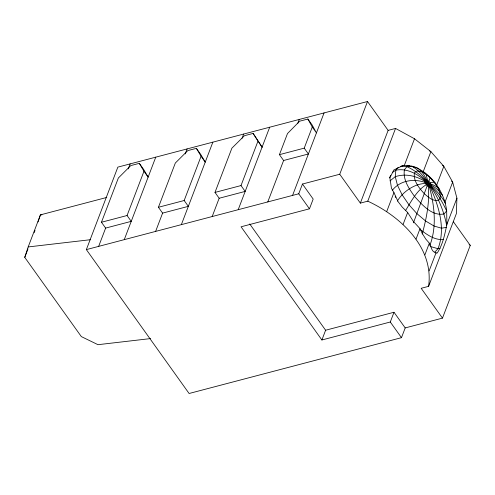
<?xml version="1.0" encoding="UTF-8"?>
<svg xmlns="http://www.w3.org/2000/svg" width="495" height="495" viewBox="0 0 495 495"><rect width="100%" height="100%" fill="white"/><g stroke="black" fill="none" stroke-linecap="round" stroke-linejoin="round"><path stroke-width="0.74" d="M367.507 101.506L117.853 167.124L86.359 249.61L189.102 393.494L401.476 337.67L405.201 327.925L442.474 318.124L421.177 288.3L428.596 286.345C434.121 247.147 400.245 216.191 367.773 201.168L360.354 203.123L339.731 174.246L367.507 101.506L388.13 130.383L360.354 203.123M388.13 130.383L395.548 128.434L414.507 138.767L430.885 151.619L443.829 166.326L452.659 182.111L456.916 198.155L456.371 213.611L428.596 286.345M411.989 166.147C430.854 172.105 444.281 191.355 446.657 210.604L446.898 224.371C444.819 234.209 442.889 244.592 437.172 253.05L436.256 253.069L433.373 251.578L432.036 249.697L429.344 243.169L425.756 239.036L422.198 233.386L420.026 228.665L413.436 221.525L407.645 212.485L402.268 207.12L398.023 201.57L393.946 192.611L391.458 188.267L389.887 177.773L393.853 169.964L402.986 165.596L409.841 165.806M430.242 177.513L413.449 222.806M150.567 338.586L97.985 344.687L81.329 336.594L24.75 257.363L28.184 246.937L40.429 214.867L106.772 197.431M38.041 221.964L40.429 214.867L41.927 214.824M429.821 245.526C436.93 226.933 434.542 206.106 429.499 187.289C426.758 180.1 424.054 172.21 417.266 167.842M422.223 234.011C427.402 214.867 431.553 193.78 426.053 174.259L424.264 172.285M24.75 257.363L27.992 248.874M34.211 232.594L35.021 230.472M98.647 246.38L105.633 228.09L101.456 222.249L118.355 178.008L130.779 165.584L139.312 163.344L143.488 169.185L148.135 177.117L143.965 171.276L139.312 163.344M128.242 168.882L130.142 163.894M101.456 222.249L127.067 215.517L143.965 171.276M124.257 239.648L155.752 157.162M155.616 231.406L162.601 213.116L158.431 207.275L175.329 163.034L187.797 150.598L196.379 148.345L200.549 154.186L205.246 162.106L201.075 156.265L196.379 148.345M185.21 153.908L187.116 148.921M158.431 207.275L184.177 200.512L201.075 156.265M181.362 224.643L212.862 142.152M212.176 216.544L219.161 198.254L214.991 192.413L231.889 148.166L244.45 135.71L253.118 133.427L262.078 147.17L253.118 133.427M242.043 138.328L243.676 134.052M214.991 192.413L241.009 185.569L257.907 141.329M238.2 209.701L269.695 127.215M267.776 201.929L283.598 160.504L279.428 154.663L287.49 133.551L299.636 121.201L307.902 119.029L312.073 124.87L316.447 132.877L312.277 127.036L307.902 119.029M297.644 123.719L299.277 119.444M279.428 154.663L304.215 148.147L312.277 127.036M292.57 195.414L324.064 112.928M86.359 249.61L298.733 193.792L302.457 184.041L339.731 174.246M405.201 327.925L394.014 312.258L390.289 322.004L321.892 339.985L241.059 226.79L309.462 208.81L313.18 199.064L302.457 184.041M367.773 201.168L395.548 128.434M321.892 339.985L325.611 330.233L394.014 312.258M386.731 211.501L393.946 192.611M404.285 165.547L414.507 138.767M403.109 224.359L407.645 212.485M423.256 171.598L430.885 151.619L429.592 151.006M416.054 239.06L420.026 228.665M436.664 185.093L443.829 166.326L442.573 165.454M424.883 254.851L429.344 243.169M445.092 201.929L452.659 182.111L451.52 181.09M429.14 270.889L436.095 252.673M446.898 224.371L456.916 198.155M442.474 318.124L470.25 245.39L453.389 221.772M389.812 177.191L390.704 175.255M405.504 210.629C412.242 199.825 420.02 183.905 434.028 182.055L435.21 183.063M397.33 201.1C405.12 187.791 426.294 176.331 439.183 188.917M398.153 167.36L395.845 170.15L392.343 172.526M434.827 252.042L438.019 248.719C445.803 228.647 438.91 206.291 430.433 187.562C425.626 179.122 420.181 170.528 411.271 165.936M392.25 190.365C404.972 174.178 431.875 179.314 442.443 195.321M389.967 180.904L395.276 176.666C415.72 170.02 436.002 186.269 445.438 203.259M283.598 160.504L308.385 153.988L304.215 148.147M105.633 228.09L131.237 221.358L127.067 215.517M162.601 213.116L188.347 206.353L184.177 200.512M219.161 198.254L245.18 191.41L241.009 185.569M401.68 165.806L402.986 165.596M410.547 166.06L406.946 166.654L400.511 166.314M389.515 177.835L389.887 177.773M446.385 227.384L441.478 228.201L434.09 226.048L425.632 221.024L416.914 213.63L408.802 204.583L402.089 194.77L397.429 185.149L395.276 176.666L395.845 170.15C408.152 167.811 419.81 175.211 428.051 183.713C436.349 191.101 441.911 200.995 446.632 210.919L444.126 213.951C431.708 216.383 422.025 204.546 414.482 196.367C409.08 188.638 402.658 179.636 404.44 169.686L406.946 166.654C429.629 177.037 442.214 202.238 446.713 225.689M443.279 239.531C434.66 240.279 426.641 234.519 420.113 229.395M440.104 248.379L438.019 248.719L430.279 246.46M28.184 246.937L90.665 239.679M406.983 165.534L416.307 167.409M469.13 244.381L470.25 245.39M298.733 193.792L309.462 208.81M390.289 322.004L401.476 337.67M249.721 223.957L325.611 330.233M446.657 210.604L446.719 211.229M395.257 196.23L395.363 197.554M414.364 173.151C413.288 181.22 419.296 188.168 424.351 193.762C428.262 197.06 433.063 201.731 438.638 200.228L440.173 198.371C441.249 190.303 435.241 183.36 430.186 177.767C426.269 174.469 421.468 169.797 415.899 171.301L414.364 173.151M424.654 180.211C424.617 183.503 427.723 187.475 431.139 187.444L431.547 186.949C431.584 183.657 428.478 179.685 425.063 179.716L424.654 180.211"/></g></svg>
